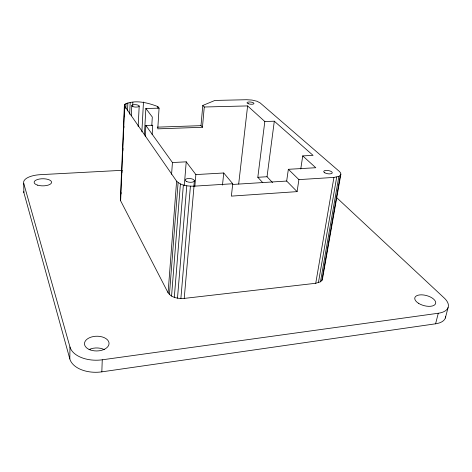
<?xml version="1.0" encoding="UTF-8"?>
<svg xmlns="http://www.w3.org/2000/svg" width="472" height="472" viewBox="0 0 472 472"><rect width="100%" height="100%" fill="white"/><g stroke="black" fill="none" stroke-linecap="round" stroke-linejoin="round"><path stroke-width="0.71" d="M445.674 316.529A23.565 11.617 15.6 0 1 435.591 323.804L101.834 371.847A26.839 16.455 -1.3 0 1 69.821 358.932L69.968 346.991L23.724 183.36A19.187 7.835 -0.1 0 1 40.35 174.675L122.083 170.321M101.834 371.847L102.253 359.8A27.052 16.219 -1 0 1 69.968 346.991M124.39 105.173L120.366 199.573L120.625 200.777L168.085 292.793C171.572 297.873 178.516 298.823 184.227 298.404L315.744 283.277L320.476 281.79L321.863 280.521L322.459 279.011L340.873 174.15L340.554 172.823L339.392 171.46L260.113 102.884L256.874 101.22L251.977 100.064L246.691 99.722L214.913 100.436L202.783 105.462L201.001 125.658L202.453 127.287L157.772 128.85L159.076 108.153L157.807 106.566C147.683 102.684 135.163 99.403 124.856 104.271L124.39 105.173L124.673 106.129L176.605 181.177C181.018 185.738 188.015 186.239 194.016 186.174L232.749 183.75L231.374 196.122L297.089 191.626L298.9 179.614L288.357 169.3L286.669 181.059L297.089 191.626M120.625 200.777L124.673 106.129M121.015 194.004L121.08 192.529M121.457 183.702L121.552 181.496M121.929 172.669L122.024 170.469M122.431 160.905L122.496 159.436M122.873 150.609L122.968 148.403M123.381 138.839L123.44 137.37M123.853 127.806L123.912 126.337M124.325 116.773L124.384 115.304M124.761 106.477L124.856 104.271M125.823 108.619L126.048 103.48M127.511 110.908L127.871 102.861M129.658 114.224L130.195 102.448M131.322 115.811L131.8 105.639M132.732 105.203L132.868 102.265M138.154 126.425L139.199 106.106M141.877 131.847L143.476 102.023M144.403 134.88L145.86 108.489L159.076 108.153M145.264 136.479L145.877 125.458L152.716 125.233L152.155 134.691M151.801 125.54L152.303 117.009L145.86 108.489M157.713 108.041L157.807 106.566M171.584 174.286L172.439 162.533L145.877 125.458M168.085 292.793L176.605 181.177M169.436 294.552L178.091 182.64M171.56 296.103L180.392 183.962M174.31 297.336L183.366 185.042M184.322 185.195L186.222 161.831L172.439 162.533M177.49 298.168L186.788 185.803M180.876 298.534L190.422 186.186M193.868 186.464L194.381 180.628M184.227 298.404L194.016 186.174M194.842 186.263L195.868 174.581L186.222 161.831M202.453 127.287L204.264 107.008L202.783 105.462M222.489 185.095L223.752 172.988L195.868 174.581M238.684 184.003L247.611 105.917L204.264 107.008M262.792 182.705L257.818 177.289L264.816 121.516L247.611 105.917M272.55 182.57L267.034 176.734L274.309 121.204L264.816 121.516M300.758 169L302.735 155.902L313.06 155.376L274.309 121.204M315.744 283.277L333.922 177.419L338.89 176.345L340.306 175.354L340.873 174.15M318.393 282.734L336.713 177.053M320.476 281.79L338.89 176.345M321.863 280.521L340.306 175.354M435.591 323.804L438.293 313.249A23.724 11.422 15.3 0 0 444.246 298.027L336.064 197.089M445.338 318.028L448.07 307.591M102.253 359.8L438.293 313.249M232.696 184.452L286.669 181.059M298.9 179.614L333.922 177.419M257.818 177.289L267.034 176.734M288.357 169.3L315.774 167.731L302.735 155.902M157.253 127.151L201.001 125.658M223.752 172.988L232.749 183.75M23.753 191.585A19.081 7.989 -0.3 0 0 23.877 192.635L69.821 358.932M322.305 277.919L322.459 279.011M23.724 183.36L23.877 192.635M89.078 349.546A12.195 7.475 -1.3 0 1 104.371 349.646M418.387 303.213A10.779 5.186 15.3 0 0 435.544 303.714A10.779 5.186 15.3 0 0 421.785 294.841A10.779 5.186 15.3 0 0 418.387 303.213M37.666 185.172A8.72 3.558 -0.1 0 0 51.531 182.711A8.72 3.558 -0.1 0 0 39.412 179.041A8.72 3.558 -0.1 0 0 37.666 185.172M90.093 349.852A12.29 7.369 -1 0 0 109.038 343.822A12.29 7.369 -1 0 0 91.167 337.091A12.29 7.369 -1 0 0 90.093 349.852M186.723 181.584A4.602 1.882 4.9 0 0 194.281 181.112A4.602 1.882 4.9 0 0 188.393 178.499A4.602 1.882 4.9 0 0 186.723 181.584M132.844 106.566A3.705 1.204 3.6 0 0 139.057 106.406A3.705 1.204 3.6 0 0 134.597 104.66A3.705 1.204 3.6 0 0 132.844 106.566M324.819 172.823A4.336 1.634 9.1 0 0 332.082 173.206A4.336 1.634 9.1 0 0 327.078 170.41A4.336 1.634 9.1 0 0 324.819 172.823M248.355 103.763A3.487 1.086 6.4 0 0 253.93 103.616A3.487 1.086 6.4 0 0 249.198 101.976A3.487 1.086 6.4 0 0 248.355 103.763"/></g></svg>
